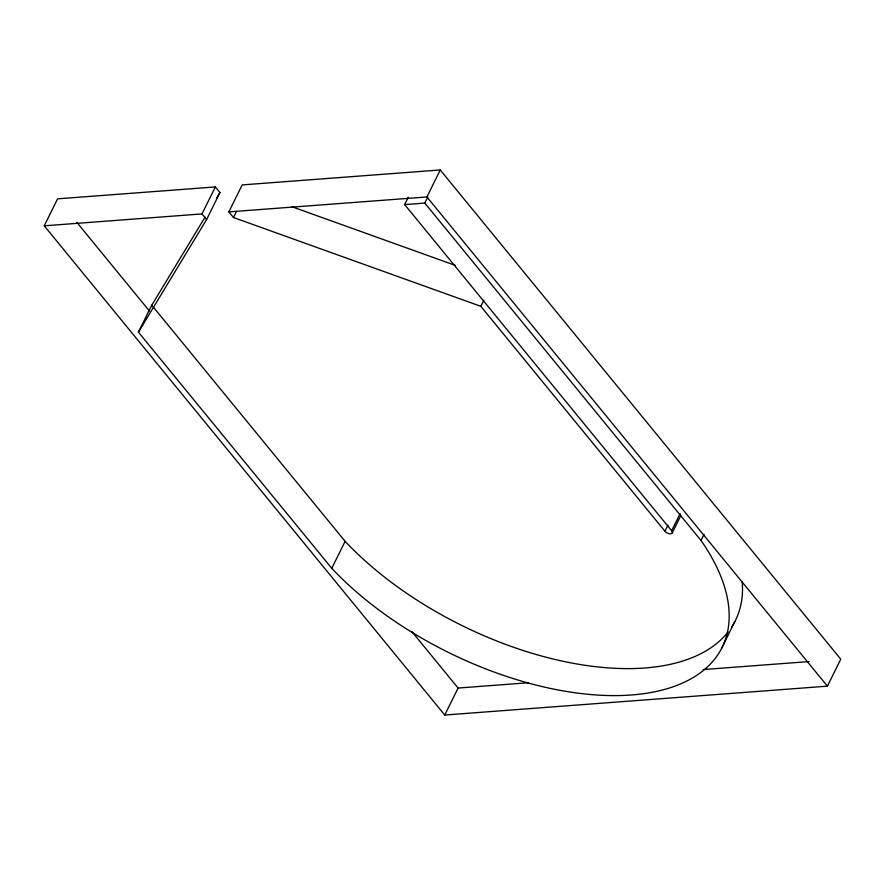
<?xml version="1.0" encoding="UTF-8"?>
<svg xmlns="http://www.w3.org/2000/svg" width="885" height="885" viewBox="0 0 885 885"><rect width="100%" height="100%" fill="white"/><g stroke="black" fill="none" stroke-linecap="round" stroke-linejoin="round"><path stroke-width="1.33" d="M680.145 513.577L671.66 530.746A4.403 2.279 26.3 0 1 670.609 533.81A4.403 2.279 26.3 0 1 664.956 531.243L480.809 306.321L233.474 217.511L228.872 211.891L242.202 184.91L440.243 169.964L840.75 659.181L827.42 686.163L444.757 715.036L44.25 225.819L57.58 198.837L215.354 186.934L219.956 192.554L206.614 219.535L138.425 332.152L331.775 568.325A242.999 125.88 26.3 0 0 631.481 694.979A242.999 125.88 26.3 0 0 701.008 540.469L704.04 534.341M138.425 332.152L151.766 305.17L205.032 217.19M44.25 225.819L202.012 213.916L215.354 186.934M233.474 217.511L236.505 211.382M671.66 530.746L404.666 204.59L408.295 197.233M228.872 211.891L426.913 196.946L440.243 169.964M404.666 204.59L424.8 203.074L427.831 196.946M331.775 568.325L345.117 541.343L151.766 305.17M480.809 306.321L483.841 300.192M444.757 715.036L458.087 688.054L528.29 682.755M664.956 531.243L667.976 525.115M672.312 532.803L680.797 515.634M721.54 648.506L734.871 621.524M216.405 198.417L219.956 192.554M703.099 669.569L809.089 661.571M292.127 206.802L455.299 265.389M426.913 196.946L827.42 686.163M424.8 203.074L701.008 540.469M202.012 213.916L206.614 219.535M76.818 222.334L149.399 310.989M411.746 631.436L458.087 688.054M742.194 581.6A242.999 125.88 26.3 0 1 731.751 626.89M728.112 631.967A242.999 125.88 26.3 0 1 345.117 541.343"/></g></svg>
